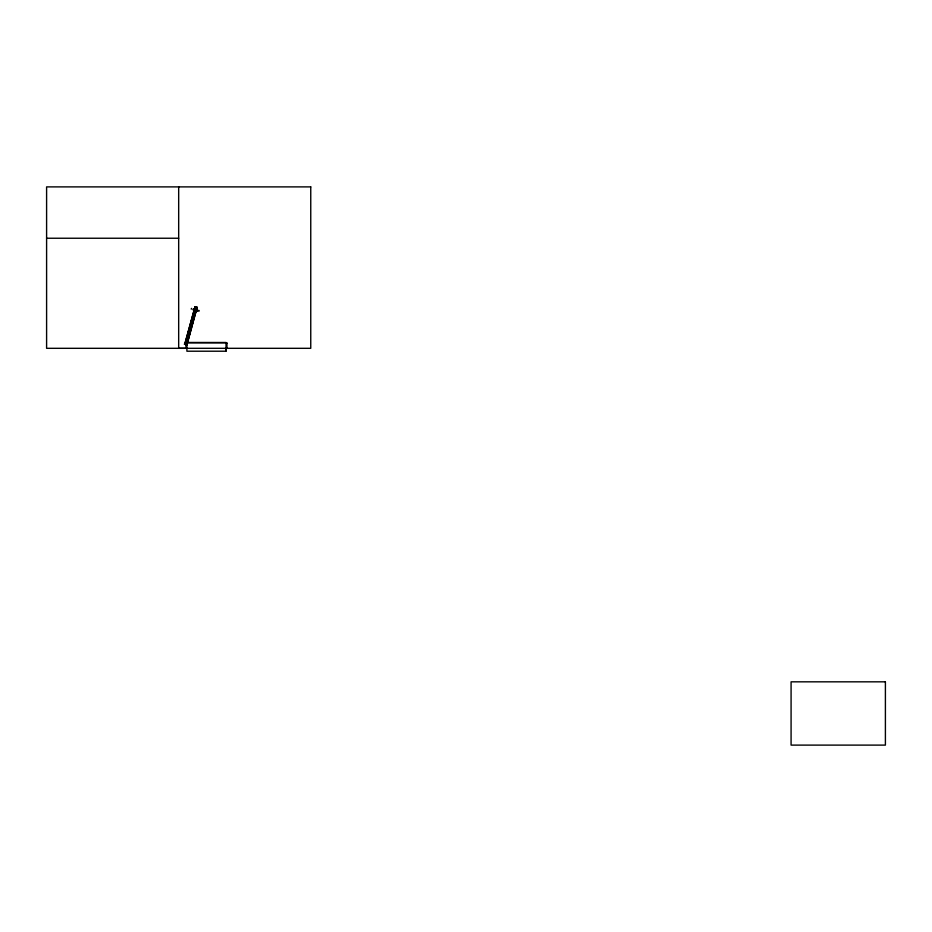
<?xml version="1.0" encoding="UTF-8"?>
<svg xmlns="http://www.w3.org/2000/svg" width="932" height="932" viewBox="0 0 932 932"><rect width="100%" height="100%" fill="white"/><g stroke="black" fill="none" stroke-linecap="round" stroke-linejoin="round"><path stroke-width="1.4" d="M186.901 343.57L186.843 342.067M226.942 348.312L226.942 342.801L185.981 342.801L185.981 348.312L178.676 348.312L178.676 186.889M193.681 310.356L193.809 309.727M187.938 340.075L187.728 339.423M194.077 311.637L194.287 312.29M191.235 309.156L191.503 308.387M193.145 309.808L193.425 308.772M193.32 309.832L193.588 308.842M193.891 310.426L193.926 309.89M197.06 307.385L187.215 343.675L197.141 307.327L195.079 306.768L184.734 344.339L195.009 306.826L197.188 307.42M195.266 306.896L185.165 344.386L194.404 311.137M186.645 340.32L194.194 312.558M187.472 337.559L188.637 333.411M189.394 330.627L191.468 322.973L190.874 323.439M192.26 320.34L194.287 312.593M187.821 339.143L190.78 328.029M191.526 325.245L192.656 321.086M193.483 318.336L194.613 314.166M186.866 343.36L195.51 311.428M196.699 307.28L187.029 343.407M196.862 310.915L197.188 309.692M197.188 311.008L197.526 309.773M197.502 310.857L197.712 310.065M197.561 311.393L197.77 310.927M198.959 311.253L199.192 310.473M189.045 330.149L189.72 329.707M190.279 331.291L189.627 331.536M184.291 344.164L186.936 344.945M186.959 342.475L226.033 342.498L226.033 351.213L186.901 351.213L186.901 342.475M46.6 238.243L178.676 238.243M226.942 343.349L226.103 343.465M193.774 311.556L195.848 312.115M192.225 321.354L193.262 321.633M190.571 323.357L191.608 323.637M190.408 328.064L191.444 328.344M188.753 330.079L189.79 330.359M186.167 339.586L188.241 340.145M186.889 344.852L184.722 344.211M226.033 348.312L226.033 351.061M310.752 186.889L46.6 186.889L46.6 348.312L310.752 348.312L310.752 186.889M885.4 681.828L791.082 681.828L791.082 745.111L885.4 745.111L885.4 681.828"/></g></svg>
